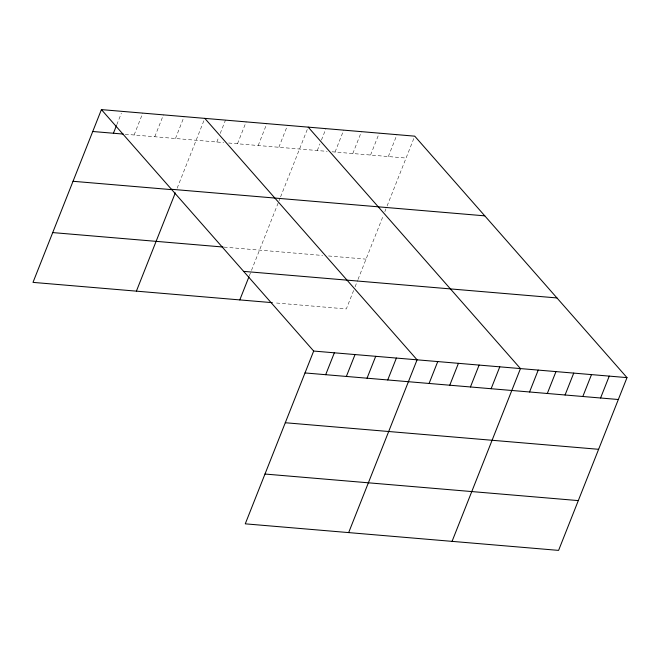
<?xml version="1.0" encoding="UTF-8"?>
<svg xmlns="http://www.w3.org/2000/svg" width="660" height="660" viewBox="0 0 660 660"><rect width="100%" height="100%" fill="white"/><g stroke="black" fill="none" stroke-linecap="round" stroke-linejoin="round"><path stroke-width="0.49" stroke-dasharray="3.3 2.47" d="M116.812 124.682L121.333 113.264M134.104 135.003L142.766 113.116M154.778 136.752L163.449 114.865M175.461 138.509L184.124 116.622M177.152 188.207L204.806 118.371M216.818 142.015L218.699 137.255M220.209 133.444L225.489 120.128M237.501 143.764L246.163 121.877M258.175 145.522L266.846 123.635M278.858 147.271L287.521 125.383M249.29 275.938L251.113 271.326M251.476 270.402L278.693 201.663M279.073 200.714L279.823 198.817M280.558 196.969L308.203 127.141M317.295 150.529L319.935 143.872M321.436 140.06L325.957 128.642M335.049 152.031L343.712 130.144M352.803 153.541L361.474 131.654M370.557 155.042L379.228 133.155M388.319 156.552L396.982 134.665M353.628 290.499L346.327 308.946L275.311 302.923M355.088 286.811L357.646 280.36M358.009 279.436L383.344 215.449M384.854 211.645L385.976 208.799M387.09 206.002L414.736 136.166M125.235 134.244L223.715 142.593M228.64 143.014L327.162 151.363M332.087 151.783L406.073 158.054M224.062 247.112L322.641 255.47M328.564 255.973L366.044 259.149"/><path stroke-width="0.99" d="M101.409 109.61L313.673 351.054L245.264 523.834L558.591 550.39L627 377.619L414.736 136.166L101.409 109.61L33 282.381L272.349 302.668M113.421 133.246L116.432 125.631M136.397 291.142L175.296 192.901M239.794 299.912L248.927 276.862M325.685 374.698L334.348 352.811M346.36 376.447L355.03 354.56M367.042 378.205L375.713 356.317M387.725 379.954L396.388 358.066M348.661 532.595L417.07 359.824L204.806 118.371M429.082 383.46L437.745 361.573M449.765 385.217L458.428 363.33M470.44 386.966L479.111 365.079M491.122 388.724L499.785 366.836M452.059 541.365L520.468 368.585L308.203 127.141M529.559 391.982L538.222 370.095M547.313 393.484L555.976 371.596M565.067 394.993L573.73 373.106M582.821 396.495L591.492 374.608M600.575 398.005L609.246 376.117M92.738 131.497L123.271 134.079M171.451 189.288L484.786 215.845M73.029 181.285L171.501 189.635M52.717 232.584L223.08 247.03M243.623 271.375L556.949 297.94M313.673 351.054L627 377.619M305.002 372.941L618.337 399.506M285.293 422.738L598.62 449.303M264.982 474.037L578.308 500.602"/></g></svg>
